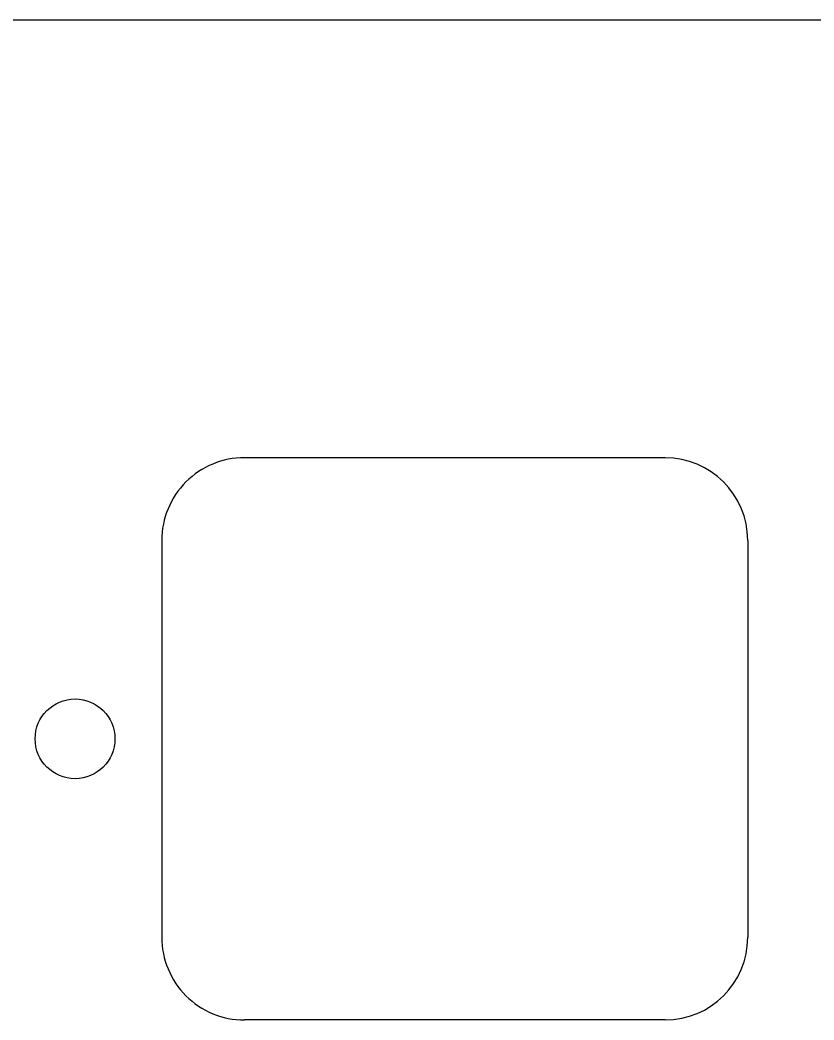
# Model space of a CAD drawing. Header units: millimetres. Extents: x -10 to 277, y -95 to 18.
# Drawn here: x 65.29 to 85.21, y -7.05 to 18.03 of the extents above; entities that cross this region are included whole.
import ezdxf

# ---------------------------------------------------------------- set-up
doc = ezdxf.new("R2010")
doc.units = ezdxf.units.MM
doc.header["$MEASUREMENT"] = 0
doc.layers.add('Edge.Cuts', color=53, linetype='CONTINUOUS')

msp = doc.modelspace()

# ---------------------------------------------------------------- linework, layer by layer
at = {"layer": 'Edge.Cuts', "linetype": 'Continuous'}
for p, q in [((209.475, 18.026), (57.225, 18.026)), ((81.475, 7.05), (70.925, 7.05)), ((68.85, 4.975), (68.85, -4.975)), ((83.55, 4.975), (83.55, -4.975)), ((81.475, -7.05), (70.925, -7.05))]:
    msp.add_line(p, q, dxfattribs=at)
at = {"layer": 'Edge.Cuts'}
msp.add_circle((66.675, 0), 1, dxfattribs=at)
for centre, radius, start, end in [((70.924972, 4.974985), 2.074972, 89.9992269, 179.9995858), ((81.474972, 4.974985), 2.075015, 0.0004142, 89.9992269), ((70.924972, -4.975015), 2.074985, 179.9995858, 270.0007731), ((81.474972, -4.975015), 2.075028, 270.0007731, 0.0004142)]:
    msp.add_arc(centre, radius, start, end, dxfattribs=at)

doc.saveas('drawing.dxf')
